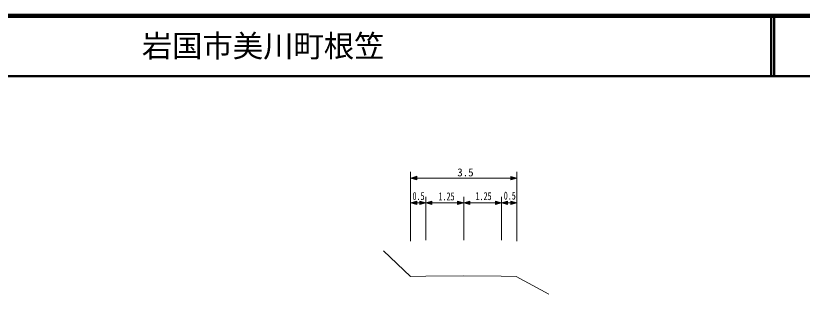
# Model space of a CAD drawing. Units: millimetres on the paper, enlarged 1000 times, with parts at other scales. Extents: x 40000 to 680000, y 20000 to 380000.
# Drawn here: x 384236 to 513897, y 333988 to 380000 of the extents above; entities that cross this region are included whole.
import ezdxf
from ezdxf.enums import TextEntityAlignment as Align

# ---------------------------------------------------------------- set-up
doc = ezdxf.new("R2010")
doc.units = ezdxf.units.MM
doc.header["$LTSCALE"] = 1000
for name, color, linetype, lineweight in [('M-BGD', 7, 'Continuous', 13), ('M-STR-HTXT', 7, 'Continuous', 13), ('M-TTL', 2, 'Continuous', 140), ('M-TTL-LINE', 7, 'Continuous', 50), ('M-TTL-TXT', 7, 'Continuous', 25)]:
    doc.layers.add(name, color=color, linetype=linetype, lineweight=lineweight)
doc.styles.add('ＭＳ ゴシック', font='')
doc.styles.get('ＭＳ ゴシック').set_extended_font_data('MS Gothic')

msp = doc.modelspace()

# ---------------------------------------------------------------- linework, layer by layer
at = {"layer": 'M-BGD'}
for p, q in [((444866, 341168), (449331, 336948)), ((449331, 336948), (451831, 336982)), ((451831, 336982), (458081, 337065)), ((458081, 337065), (464252, 336983)), ((466752, 336949), (464252, 336983)), ((466752, 336949), (472135, 333988))]:
    msp.add_line(p, q, dxfattribs=at)
at = {"layer": 'M-STR-HTXT'}
for p, q in [((449340, 342785), (449341, 354192)), ((466831, 354189), (466831, 342782)), ((449341, 353190), (450341, 353470)), ((450341, 352910), (449341, 353190)), ((449341, 353190), (466831, 353190)), ((449342, 353192), (450342, 353472)), ((450342, 352912), (449342, 353192)), ((449621, 353190), (450301, 353390)), ((450301, 352990), (449621, 353190)), ((449622, 353192), (450302, 353392)), ((450302, 352992), (449622, 353192)), ((449781, 353190), (450261, 353310)), ((450261, 353070), (449781, 353190)), ((449782, 353192), (450262, 353312)), ((450262, 353072), (449782, 353192)), ((450021, 353190), (450221, 353230)), ((450221, 353150), (450021, 353190)), ((450022, 353192), (450222, 353232)), ((450222, 353152), (450022, 353192)), ((450221, 353230), (450221, 353150)), ((450222, 353232), (450222, 353152)), ((450261, 353310), (450261, 353070)), ((450262, 353312), (450262, 353072)), ((450301, 353390), (450301, 352990)), ((450302, 353392), (450302, 352992)), ((450341, 353470), (450341, 352910)), ((450342, 353472), (450342, 352912)), ((465831, 352909), (465831, 353469)), ((465831, 353469), (466831, 353189)), ((466831, 353189), (465831, 352909)), ((465871, 352989), (465871, 353389)), ((465871, 353389), (466551, 353189)), ((466551, 353189), (465871, 352989)), ((465911, 353069), (465911, 353309)), ((465911, 353309), (466391, 353189)), ((466391, 353189), (465911, 353069)), ((465951, 353149), (465951, 353229)), ((465951, 353229), (466151, 353189)), ((466151, 353189), (465951, 353149)), ((451841, 350094), (451841, 342933)), ((458081, 350094), (458081, 342933)), ((464331, 350094), (464331, 342932)), ((466831, 350094), (466831, 342932)), ((449341, 349097), (450341, 349377)), ((449341, 349094), (450341, 349374)), ((450341, 348817), (449341, 349097)), ((450341, 348814), (449341, 349094)), ((449341, 349094), (451841, 349094)), ((449621, 349097), (450301, 349297)), ((449621, 349094), (450301, 349294)), ((450301, 348897), (449621, 349097)), ((450301, 348894), (449621, 349094)), ((449781, 349097), (450261, 349217)), ((449781, 349094), (450261, 349214)), ((450261, 348977), (449781, 349097)), ((450261, 348974), (449781, 349094)), ((450021, 349097), (450221, 349137)), ((450021, 349094), (450221, 349134)), ((450221, 349057), (450021, 349097)), ((450221, 349054), (450021, 349094)), ((450221, 349137), (450221, 349057)), ((450221, 349134), (450221, 349054)), ((450261, 349217), (450261, 348977)), ((450261, 349214), (450261, 348974)), ((450301, 349297), (450301, 348897)), ((450301, 349294), (450301, 348894)), ((450341, 349377), (450341, 348817)), ((450341, 349374), (450341, 348814)), ((450841, 348814), (450841, 349374)), ((450841, 349374), (451841, 349094)), ((451841, 349094), (450841, 348814)), ((450881, 348894), (450881, 349294)), ((450881, 349294), (451561, 349094)), ((451561, 349094), (450881, 348894)), ((450921, 348974), (450921, 349214)), ((450921, 349214), (451401, 349094)), ((451401, 349094), (450921, 348974)), ((450961, 349054), (450961, 349134)), ((450961, 349134), (451161, 349094)), ((451161, 349094), (450961, 349054)), ((451831, 349094), (458081, 349094)), ((451841, 349094), (452841, 349374)), ((452841, 348814), (451841, 349094)), ((452121, 349094), (452801, 349294)), ((452801, 348894), (452121, 349094)), ((452281, 349094), (452761, 349214)), ((452761, 348974), (452281, 349094)), ((452521, 349094), (452721, 349134)), ((452721, 349054), (452521, 349094)), ((452721, 349134), (452721, 349054)), ((452761, 349214), (452761, 348974)), ((452801, 349294), (452801, 348894)), ((452841, 349374), (452841, 348814)), ((457081, 348814), (457081, 349374)), ((457081, 349374), (458081, 349094)), ((458081, 349094), (457081, 348814)), ((457121, 348894), (457121, 349294)), ((457121, 349294), (457801, 349094)), ((457801, 349094), (457121, 348894)), ((457161, 348974), (457161, 349214)), ((457161, 349214), (457641, 349094)), ((457641, 349094), (457161, 348974)), ((457201, 349054), (457201, 349134)), ((457201, 349134), (457401, 349094)), ((457401, 349094), (457201, 349054)), ((458081, 349094), (459081, 349374)), ((459081, 348814), (458081, 349094)), ((458081, 349094), (464331, 349094)), ((458361, 349094), (459041, 349294)), ((459041, 348894), (458361, 349094)), ((458521, 349094), (459001, 349214)), ((459001, 348974), (458521, 349094)), ((458761, 349094), (458961, 349134)), ((458961, 349054), (458761, 349094)), ((458961, 349134), (458961, 349054)), ((459001, 349214), (459001, 348974)), ((459041, 349294), (459041, 348894)), ((459081, 349374), (459081, 348814)), ((463331, 348814), (463331, 349374)), ((463331, 349374), (464331, 349094)), ((464331, 349094), (463331, 348814)), ((463371, 348894), (463371, 349294)), ((463371, 349294), (464051, 349094)), ((464051, 349094), (463371, 348894)), ((463411, 348974), (463411, 349214)), ((463411, 349214), (463891, 349094)), ((463891, 349094), (463411, 348974)), ((463451, 349054), (463451, 349134)), ((463451, 349134), (463651, 349094)), ((463651, 349094), (463451, 349054)), ((464331, 349094), (465331, 349374)), ((465331, 348814), (464331, 349094)), ((464331, 349094), (466831, 349094)), ((464611, 349094), (465291, 349294)), ((465291, 348894), (464611, 349094)), ((464771, 349094), (465251, 349214)), ((465251, 348974), (464771, 349094)), ((465011, 349094), (465211, 349134)), ((465211, 349054), (465011, 349094)), ((465211, 349134), (465211, 349054)), ((465251, 349214), (465251, 348974)), ((465291, 349294), (465291, 348894)), ((465331, 349374), (465331, 348814)), ((465831, 348814), (465831, 349374)), ((465831, 349374), (466831, 349094)), ((466831, 349094), (465831, 348814)), ((465871, 348894), (465871, 349294)), ((465871, 349294), (466551, 349094)), ((466551, 349094), (465871, 348894)), ((465911, 348974), (465911, 349214)), ((465911, 349214), (466391, 349094)), ((466391, 349094), (465911, 348974)), ((465951, 349054), (465951, 349134)), ((465951, 349134), (466151, 349094)), ((466151, 349094), (465951, 349054))]:
    msp.add_line(p, q, dxfattribs=at)
at = {"layer": 'M-TTL'}
msp.add_line((680000, 380000), (40000, 380000), dxfattribs=at)
at = {"layer": 'M-TTL-LINE'}
for p, q in [((508747, 380000), (508747, 370000)), ((509247, 380000), (509247, 370000)), ((40000, 370000), (680000, 370000))]:
    msp.add_line(p, q, dxfattribs=at)

# ---------------------------------------------------------------- texts
at = {"layer": 'M-STR-HTXT', "style": 'ＭＳ ゴシック'}
msp.add_text('3.5', height=1320, dxfattribs=at).set_placement((457028, 353069), align=Align.BOTTOM_LEFT)
at = {"layer": 'M-STR-HTXT', "style": 'ＭＳ ゴシック', "width": 0.7}
for s, p in [('0.5', (449656, 349159)), ('1.25', (453937, 349109)), ('1.25', (460040, 349152)), ('0.5', (464688, 349230))]:
    msp.add_text(s, height=1320, dxfattribs=at).set_placement(p, align=Align.BOTTOM_LEFT)
at = {"layer": 'M-TTL-TXT', "style": 'ＭＳ ゴシック'}
msp.add_text('岩国市美川町根笠', height=3666, dxfattribs=at).set_placement((405024, 375000), align=Align.MIDDLE_LEFT)

doc.saveas('drawing.dxf')
